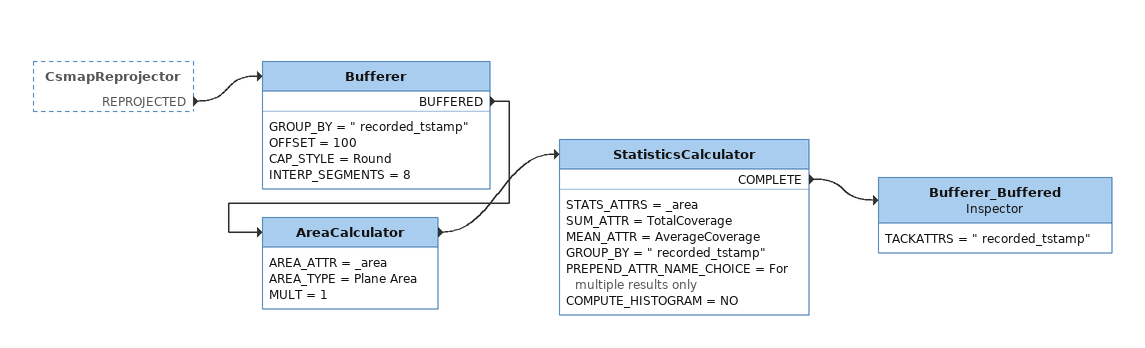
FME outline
CsmapReprojector [outside]
    REPROJECTED -> Bufferer
Bufferer
    GROUP_BY = " recorded_tstamp"
    OFFSET = 100
    CAP_STYLE = Round
    INTERP_SEGMENTS = 8
    BUFFERED -> AreaCalculator
AreaCalculator
    AREA_ATTR = _area
    AREA_TYPE = Plane Area
    MULT = 1
    -> StatisticsCalculator
StatisticsCalculator
    STATS_ATTRS = _area
    SUM_ATTR = TotalCoverage
    MEAN_ATTR = AverageCoverage
    GROUP_BY = " recorded_tstamp"
    PREPEND_ATTR_NAME_CHOICE = For multiple results only
    COMPUTE_HISTOGRAM = NO
    COMPLETE -> Bufferer_Buffered
Bufferer_Buffered: Inspector
    TACKATTRS = " recorded_tstamp"
